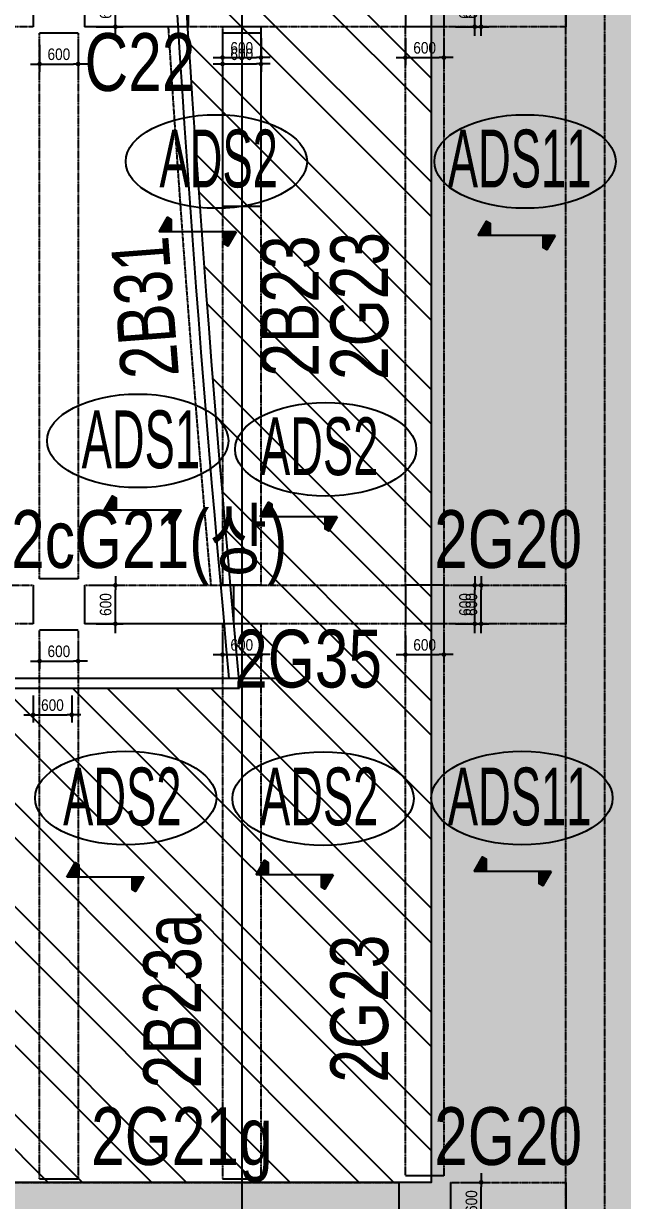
# Model space of a CAD drawing. Header units: millimetres. Extents: x -91198 to 200029, y -144 to 153500.
# Drawn here: x 170703 to 180036, y 33923 to 52255 of the extents above; entities that cross this region are included whole.
import ezdxf
from ezdxf.enums import TextEntityAlignment as Align

# ---------------------------------------------------------------- set-up
doc = ezdxf.new("R2010")
doc.units = ezdxf.units.MM
doc.linetypes.add('HID', pattern=[2.3, 1.5, -0.8])
doc.layers.get('Defpoints').update_dxf_attribs({"color": 159})
for name, color, linetype in [('^DECK', 130, 'Continuous'), ('A-CEN', 1, 'Continuous'), ('A-HAT', 251, 'Continuous'), ('BEAM-TEXT', 4, 'Continuous'), ('COLUMN-TEXT', 2, 'Continuous'), ('DECK-PL', 4, 'Continuous'), ('DECK-SLAB', 4, 'Continuous'), ('GIRDER-TEXT', 7, 'Continuous'), ('보(beam)', 4, 'HID'), ('보(girder)', 7, 'HID'), ('슬래브라인', 7, 'Continuous')]:
    doc.layers.add(name, color=color, linetype=linetype)
doc.layers.add('NOPLOT', color=191, linetype='Continuous', plot=False)
doc.styles.add('Gdim', font='', dxfattribs={"width": 0.9})
doc.styles.add('Gtx', font='')
doc.styles.get('Gdim').set_extended_font_data('Dotum')
doc.styles.get('Gtx').set_extended_font_data('Dotum')
doc.dimstyles.new('Gdim200', dxfattribs={"dimscale": 200, "dimtxt": 3, "dimasz": 1.2, "dimexe": 2, "dimexo": 3, "dimgap": 1, "dimtad": 1, "dimdsep": 46, "dimlunit": 6, "dimtxsty": 'Gdim', "dimblk1": '_CIDOT', "dimblk2": '_CIDOT', "dimsah": 1, "dimcen": 2.5, "dimdle": 2, "dimclrd": 1, "dimclre": 1, "dimclrt": 3, "dimazin": 2, "dimtfac": 1, "dimtix": 1, "dimtmove": 2, "dimatfit": 3, "dimldrblk": '_CIDOT', "dimfxl": 2, "dimtolj": 1, "dimtzin": 0, "dimarcsym": 0})
doc.dimstyles.new('Gdim300', dxfattribs={"dimscale": 300, "dimtxt": 3, "dimasz": 6, "dimexe": 1.5, "dimexo": 2, "dimgap": 1, "dimtad": 1, "dimdec": 0, "dimzin": 0, "dimdsep": 46, "dimlunit": 6, "dimtxsty": 'Gtx', "dimblk": 'DOTSMALL', "dimblk1": 'DOTSMALL', "dimblk2": 'DOTSMALL', "dimcen": 1.5, "dimdle": 1.5, "dimclrd": 1, "dimclre": 1, "dimclrt": 256, "dimazin": 0, "dimtfac": 1, "dimtdec": 0, "dimtix": 1, "dimtmove": 2, "dimatfit": 3, "dimldrblk": 'DOTSMALL', "dimfxl": 1, "dimtolj": 1, "dimtzin": 0, "dimlwd": -1, "dimlwe": -1, "dimarcsym": 0})

# ---------------------------------------------------------------- blocks, each defined once
blk = doc.blocks.new('_CIDOT')
at = {"color": 0, "linetype": 'ByBlock'}
blk.add_line((2, 0), (-1, 0), dxfattribs=at)
at = {"color": 0, "linetype": 'ByBlock', "const_width": 0.5}
blk.add_lwpolyline([(-0.25, 0, 1), (0.25, 0, 1)], format="xyb", close=True, dxfattribs=at)
blk = doc.blocks.new('*D1535')
at = {"layer": 'Defpoints', "color": 155, "lineweight": -2, "transparency": 16777216}
for p, q in [((-1725, 700), (-1305, 700)), ((-1425, 172), (-1425, 628)), ((-1725, 100), (-1305, 100))]:
    blk.add_line(p, q, dxfattribs=at)
at = {"layer": 'Defpoints', "color": 0, "transparency": 16777216}
for p in [(-1905, 700), (-1425, 700), (-1905, 100)]:
    blk.add_point(p, dxfattribs=at)
at = {"layer": 'Defpoints', "color": 155, "lineweight": -2, "transparency": 16777216, "xscale": 71.99999999999994, "yscale": 71.99999999999994, "zscale": 71.99999999999994}
for p, rotation in [((-1425, 700), 90), ((-1425, 100), 270)]:
    blk.add_blockref('_CIDOT', p, dxfattribs=dict(at, rotation=rotation))
at = {"layer": 'Defpoints', "color": 3, "transparency": 16777216, "insert": (-1576, 400), "char_height": 180, "attachment_point": 5, "rotation": 90, "style": 'Gdim'}
blk.add_mtext('\\A1;{\\C155;600}', dxfattribs=at)
blk = doc.blocks.new('*D1539')
at = {"layer": 'Defpoints', "color": 155, "lineweight": -2, "transparency": 16777216}
for p, q in [((-1725, 700), (-1305, 700)), ((-1425, 172), (-1425, 628)), ((-1725, 100), (-1305, 100))]:
    blk.add_line(p, q, dxfattribs=at)
at = {"layer": 'Defpoints', "color": 0, "transparency": 16777216}
for p in [(-1905, 700), (-1425, 700), (-1905, 100)]:
    blk.add_point(p, dxfattribs=at)
at = {"layer": 'Defpoints', "color": 155, "lineweight": -2, "transparency": 16777216, "xscale": 71.99999999999994, "yscale": 71.99999999999994, "zscale": 71.99999999999994}
for p, rotation in [((-1425, 700), 90), ((-1425, 100), 270)]:
    blk.add_blockref('_CIDOT', p, dxfattribs=dict(at, rotation=rotation))
at = {"layer": 'Defpoints', "color": 3, "transparency": 16777216, "insert": (-1576, 400), "char_height": 180, "attachment_point": 5, "rotation": 90, "style": 'Gdim'}
blk.add_mtext('\\A1;{\\C155;600}', dxfattribs=at)
blk = doc.blocks.new('*D1565')
at = {"layer": 'Defpoints', "color": 155, "lineweight": -2, "transparency": 16777216}
for p, q in [((-1725, 700), (-1305, 700)), ((-1425, 172), (-1425, 628)), ((-1725, 100), (-1305, 100))]:
    blk.add_line(p, q, dxfattribs=at)
at = {"layer": 'Defpoints', "color": 0, "transparency": 16777216}
for p in [(-1905, 700), (-1425, 700), (-1905, 100)]:
    blk.add_point(p, dxfattribs=at)
at = {"layer": 'Defpoints', "color": 155, "lineweight": -2, "transparency": 16777216, "xscale": 71.99999999999994, "yscale": 71.99999999999994, "zscale": 71.99999999999994}
for p, rotation in [((-1425, 700), 90), ((-1425, 100), 270)]:
    blk.add_blockref('_CIDOT', p, dxfattribs=dict(at, rotation=rotation))
at = {"layer": 'Defpoints', "color": 3, "transparency": 16777216, "insert": (-1576, 400), "char_height": 180, "attachment_point": 5, "rotation": 90, "style": 'Gdim'}
blk.add_mtext('\\A1;{\\C155;600}', dxfattribs=at)
blk = doc.blocks.new('*D1566')
at = {"layer": 'Defpoints', "color": 155, "lineweight": -2, "transparency": 16777216}
for p, q in [((-1725, 700), (-1305, 700)), ((-1725, 700), (-1305, 700)), ((-1425, 172), (-1425, 628)), ((-1425, 172), (-1425, 628)), ((-1725, 100), (-1305, 100)), ((-1725, 100), (-1305, 100))]:
    blk.add_line(p, q, dxfattribs=at)
at = {"layer": 'Defpoints', "color": 0, "transparency": 16777216}
for p in [(-1905, 700), (-1905, 700), (-1425, 700), (-1425, 700), (-1905, 100), (-1905, 100)]:
    blk.add_point(p, dxfattribs=at)
at = {"layer": 'Defpoints', "color": 155, "lineweight": -2, "transparency": 16777216, "xscale": 71.99999999999994, "yscale": 71.99999999999994, "zscale": 71.99999999999994}
for p, rotation in [((-1425, 700), 90), ((-1425, 700), 90), ((-1425, 100), 270), ((-1425, 100), 270)]:
    blk.add_blockref('_CIDOT', p, dxfattribs=dict(at, rotation=rotation))
at = {"layer": 'Defpoints', "color": 3, "transparency": 16777216, "insert": (-1576, 400), "char_height": 180, "attachment_point": 5, "rotation": 90, "style": 'Gdim'}
blk.add_mtext('\\A1;{\\C155;600}', dxfattribs=at)
blk.add_mtext('\\A1;{\\C155;600}', dxfattribs=at)
blk = doc.blocks.new('*D1529')
at = {"layer": 'Defpoints', "color": 155, "lineweight": -2, "transparency": 16777216}
for p, q in [((-1725, 700), (-1305, 700)), ((-1425, 172), (-1425, 628)), ((-1725, 100), (-1305, 100))]:
    blk.add_line(p, q, dxfattribs=at)
at = {"layer": 'Defpoints', "color": 0, "transparency": 16777216}
for p in [(-1905, 700), (-1425, 700), (-1905, 100)]:
    blk.add_point(p, dxfattribs=at)
at = {"layer": 'Defpoints', "color": 155, "lineweight": -2, "transparency": 16777216, "xscale": 71.99999999999994, "yscale": 71.99999999999994, "zscale": 71.99999999999994}
for p, rotation in [((-1425, 700), 90), ((-1425, 100), 270)]:
    blk.add_blockref('_CIDOT', p, dxfattribs=dict(at, rotation=rotation))
at = {"layer": 'Defpoints', "color": 3, "transparency": 16777216, "insert": (-1576, 400), "char_height": 180, "attachment_point": 5, "rotation": 90, "style": 'Gdim'}
blk.add_mtext('\\A1;{\\C155;600}', dxfattribs=at)
blk = doc.blocks.new('*D1582')
at = {"layer": 'Defpoints', "color": 155, "lineweight": -2, "transparency": 16777216}
for p, q in [((-1725, 700), (-1305, 700)), ((-1725, 700), (-1305, 700)), ((-1425, 172), (-1425, 628)), ((-1425, 172), (-1425, 628)), ((-1725, 100), (-1305, 100)), ((-1725, 100), (-1305, 100))]:
    blk.add_line(p, q, dxfattribs=at)
at = {"layer": 'Defpoints', "color": 0, "transparency": 16777216}
for p in [(-1905, 700), (-1905, 700), (-1425, 700), (-1425, 700), (-1905, 100), (-1905, 100)]:
    blk.add_point(p, dxfattribs=at)
at = {"layer": 'Defpoints', "color": 155, "lineweight": -2, "transparency": 16777216, "xscale": 71.99999999999994, "yscale": 71.99999999999994, "zscale": 71.99999999999994}
for p, rotation in [((-1425, 700), 90), ((-1425, 700), 90), ((-1425, 100), 270), ((-1425, 100), 270)]:
    blk.add_blockref('_CIDOT', p, dxfattribs=dict(at, rotation=rotation))
at = {"layer": 'Defpoints', "color": 3, "transparency": 16777216, "insert": (-1576, 400), "char_height": 180, "attachment_point": 5, "rotation": 90, "style": 'Gdim'}
blk.add_mtext('\\A1;{\\C155;600}', dxfattribs=at)
blk.add_mtext('\\A1;{\\C155;600}', dxfattribs=at)
blk = doc.blocks.new('*D1584')
at = {"layer": 'Defpoints', "color": 155, "lineweight": -2, "transparency": 16777216}
for p, q in [((-1725, 700), (-1305, 700)), ((-1725, 700), (-1305, 700)), ((-1425, 172), (-1425, 628)), ((-1425, 172), (-1425, 628)), ((-1725, 100), (-1305, 100)), ((-1725, 100), (-1305, 100))]:
    blk.add_line(p, q, dxfattribs=at)
at = {"layer": 'Defpoints', "color": 0, "transparency": 16777216}
for p in [(-1905, 700), (-1905, 700), (-1425, 700), (-1425, 700), (-1905, 100), (-1905, 100)]:
    blk.add_point(p, dxfattribs=at)
at = {"layer": 'Defpoints', "color": 155, "lineweight": -2, "transparency": 16777216, "xscale": 71.99999999999994, "yscale": 71.99999999999994, "zscale": 71.99999999999994}
for p, rotation in [((-1425, 700), 90), ((-1425, 700), 90), ((-1425, 100), 270), ((-1425, 100), 270)]:
    blk.add_blockref('_CIDOT', p, dxfattribs=dict(at, rotation=rotation))
at = {"layer": 'Defpoints', "color": 3, "transparency": 16777216, "insert": (-1576, 400), "char_height": 180, "attachment_point": 5, "rotation": 90, "style": 'Gdim'}
blk.add_mtext('\\A1;{\\C155;600}', dxfattribs=at)
blk.add_mtext('\\A1;{\\C155;600}', dxfattribs=at)
blk = doc.blocks.new('*D1586')
at = {"layer": 'Defpoints', "color": 155, "lineweight": -2, "transparency": 16777216}
for p, q in [((-1725, 700), (-1305, 700)), ((-1725, 700), (-1305, 700)), ((-1425, 172), (-1425, 628)), ((-1425, 172), (-1425, 628)), ((-1725, 100), (-1305, 100)), ((-1725, 100), (-1305, 100))]:
    blk.add_line(p, q, dxfattribs=at)
at = {"layer": 'Defpoints', "color": 0, "transparency": 16777216}
for p in [(-1905, 700), (-1905, 700), (-1425, 700), (-1425, 700), (-1905, 100), (-1905, 100)]:
    blk.add_point(p, dxfattribs=at)
at = {"layer": 'Defpoints', "color": 155, "lineweight": -2, "transparency": 16777216, "xscale": 71.99999999999994, "yscale": 71.99999999999994, "zscale": 71.99999999999994}
for p, rotation in [((-1425, 700), 90), ((-1425, 700), 90), ((-1425, 100), 270), ((-1425, 100), 270)]:
    blk.add_blockref('_CIDOT', p, dxfattribs=dict(at, rotation=rotation))
at = {"layer": 'Defpoints', "color": 3, "transparency": 16777216, "insert": (-1576, 400), "char_height": 180, "attachment_point": 5, "rotation": 90, "style": 'Gdim'}
blk.add_mtext('\\A1;{\\C155;600}', dxfattribs=at)
blk.add_mtext('\\A1;{\\C155;600}', dxfattribs=at)
blk = doc.blocks.new('*U1384')
at = {"layer": '보(girder)'}
for p, q in [((-1905.451, 700), (57994.549, 700)), ((57994.549, 100), (-1905.451, 100))]:
    blk.add_line(p, q, dxfattribs=at)
blk = doc.blocks.new('*D1588')
at = {"layer": 'Defpoints', "color": 155, "lineweight": -2, "transparency": 16777216}
for p, q in [((-1825, 700), (-1405, 700)), ((-1725, 700), (-1305, 700)), ((-1525, 172), (-1525, 628)), ((-1425, 172), (-1425, 628)), ((-1825, 100), (-1405, 100)), ((-1725, 100), (-1305, 100))]:
    blk.add_line(p, q, dxfattribs=at)
at = {"layer": 'Defpoints', "color": 0, "transparency": 16777216}
for p in [(-2005, 700), (-1905, 700), (-1525, 700), (-1425, 700), (-2005, 100), (-1905, 100)]:
    blk.add_point(p, dxfattribs=at)
at = {"layer": 'Defpoints', "color": 155, "lineweight": -2, "transparency": 16777216, "xscale": 71.99999999999994, "yscale": 71.99999999999994, "zscale": 71.99999999999994}
for p, rotation in [((-1525, 700), 90), ((-1425, 700), 90), ((-1525, 100), 270), ((-1425, 100), 270)]:
    blk.add_blockref('_CIDOT', p, dxfattribs=dict(at, rotation=rotation))
at = {"layer": 'Defpoints', "color": 3, "transparency": 16777216, "char_height": 180, "attachment_point": 5, "rotation": 90, "style": 'Gdim'}
for insert in [(-1676, 400), (-1576, 400)]:
    blk.add_mtext('\\A1;{\\C155;600}', dxfattribs=dict(at, insert=insert))
blk = doc.blocks.new('*D1591')
at = {"layer": 'Defpoints', "color": 155, "lineweight": -2, "transparency": 16777216}
for p, q in [((-1825, 700), (-1405, 700)), ((-1525, 172), (-1525, 628)), ((-1825, 100), (-1405, 100))]:
    blk.add_line(p, q, dxfattribs=at)
at = {"layer": 'Defpoints', "color": 0, "transparency": 16777216}
for p in [(-2005, 700), (-1525, 700), (-2005, 100)]:
    blk.add_point(p, dxfattribs=at)
at = {"layer": 'Defpoints', "color": 155, "lineweight": -2, "transparency": 16777216, "xscale": 71.99999999999994, "yscale": 71.99999999999994, "zscale": 71.99999999999994}
for p, rotation in [((-1525, 700), 90), ((-1525, 100), 270)]:
    blk.add_blockref('_CIDOT', p, dxfattribs=dict(at, rotation=rotation))
at = {"layer": 'Defpoints', "color": 3, "transparency": 16777216, "insert": (-1676, 400), "char_height": 180, "attachment_point": 5, "rotation": 90, "style": 'Gdim'}
blk.add_mtext('\\A1;{\\C155;600}', dxfattribs=at)
blk = doc.blocks.new('*D1397')
at = {"layer": 'Defpoints', "color": 155, "lineweight": -2, "transparency": 16777216}
for p, q in [((-888, 600), (-468, 600)), ((-788, 600), (-368, 600)), ((-588, 72), (-588, 528)), ((-488, 72), (-488, 528)), ((-888, 0), (-468, 0)), ((-788, 0), (-368, 0))]:
    blk.add_line(p, q, dxfattribs=at)
at = {"layer": 'Defpoints', "color": 0, "transparency": 16777216}
for p in [(-1068, 600), (-968, 600), (-588, 600), (-488, 600), (-1068, 0), (-968, 0)]:
    blk.add_point(p, dxfattribs=at)
at = {"layer": 'Defpoints', "color": 155, "lineweight": -2, "transparency": 16777216, "xscale": 71.99999999999994, "yscale": 71.99999999999994, "zscale": 71.99999999999994}
for p, rotation in [((-588, 600), 90), ((-488, 600), 90), ((-588, 0), 270), ((-488, 0), 270)]:
    blk.add_blockref('_CIDOT', p, dxfattribs=dict(at, rotation=rotation))
at = {"layer": 'Defpoints', "color": 3, "transparency": 16777216, "char_height": 180, "attachment_point": 5, "rotation": 90, "style": 'Gdim'}
for insert in [(-738, 300), (-638, 300)]:
    blk.add_mtext('\\A1;{\\C155;600}', dxfattribs=dict(at, insert=insert))
blk = doc.blocks.new('*D1594')
at = {"layer": 'Defpoints', "color": 155, "lineweight": -2, "transparency": 16777216}
for p, q in [((-888, 600), (-468, 600)), ((-888, 600), (-468, 600)), ((-588, 72), (-588, 528)), ((-588, 72), (-588, 528)), ((-888, 0), (-468, 0)), ((-888, 0), (-468, 0))]:
    blk.add_line(p, q, dxfattribs=at)
at = {"layer": 'Defpoints', "color": 0, "transparency": 16777216}
for p in [(-1068, 600), (-1068, 600), (-588, 600), (-588, 600), (-1068, 0), (-1068, 0)]:
    blk.add_point(p, dxfattribs=at)
at = {"layer": 'Defpoints', "color": 155, "lineweight": -2, "transparency": 16777216, "xscale": 71.99999999999994, "yscale": 71.99999999999994, "zscale": 71.99999999999994}
for p, rotation in [((-588, 600), 90), ((-588, 600), 90), ((-588, 0), 270), ((-588, 0), 270)]:
    blk.add_blockref('_CIDOT', p, dxfattribs=dict(at, rotation=rotation))
at = {"layer": 'Defpoints', "color": 3, "transparency": 16777216, "insert": (-738, 300), "char_height": 180, "attachment_point": 5, "rotation": 90, "style": 'Gdim'}
blk.add_mtext('\\A1;{\\C155;600}', dxfattribs=at)
blk.add_mtext('\\A1;{\\C155;600}', dxfattribs=at)
blk = doc.blocks.new('*D1602')
at = {"layer": 'Defpoints', "color": 155, "lineweight": -2, "transparency": 16777216}
for p, q in [((-1725, 700), (-1305, 700)), ((-1425, 172), (-1425, 628)), ((-888, 600), (-468, 600)), ((-588, 72), (-588, 528)), ((-1725, 100), (-1305, 100)), ((-888, 0), (-468, 0))]:
    blk.add_line(p, q, dxfattribs=at)
at = {"layer": 'Defpoints', "color": 0, "transparency": 16777216}
for p in [(-1905, 700), (-1425, 700), (-1068, 600), (-588, 600), (-1905, 100), (-1068, 0)]:
    blk.add_point(p, dxfattribs=at)
at = {"layer": 'Defpoints', "color": 155, "lineweight": -2, "transparency": 16777216, "xscale": 71.99999999999994, "yscale": 71.99999999999994, "zscale": 71.99999999999994}
for p, rotation in [((-1425, 700), 90), ((-588, 600), 90), ((-1425, 100), 270), ((-588, 0), 270)]:
    blk.add_blockref('_CIDOT', p, dxfattribs=dict(at, rotation=rotation))
at = {"layer": 'Defpoints', "color": 3, "transparency": 16777216, "char_height": 180, "attachment_point": 5, "rotation": 90, "style": 'Gdim'}
for insert in [(-1576, 400), (-738, 300)]:
    blk.add_mtext('\\A1;{\\C155;600}', dxfattribs=dict(at, insert=insert))
blk = doc.blocks.new('*D1605')
at = {"layer": 'Defpoints', "color": 155, "lineweight": -2, "transparency": 16777216}
for p, q in [((-888, 600), (-468, 600)), ((-588, 72), (-588, 528)), ((-888, 0), (-468, 0))]:
    blk.add_line(p, q, dxfattribs=at)
at = {"layer": 'Defpoints', "color": 0, "transparency": 16777216}
for p in [(-1068, 600), (-588, 600), (-1068, 0)]:
    blk.add_point(p, dxfattribs=at)
at = {"layer": 'Defpoints', "color": 155, "lineweight": -2, "transparency": 16777216, "xscale": 71.99999999999994, "yscale": 71.99999999999994, "zscale": 71.99999999999994}
for p, rotation in [((-588, 600), 90), ((-588, 0), 270)]:
    blk.add_blockref('_CIDOT', p, dxfattribs=dict(at, rotation=rotation))
at = {"layer": 'Defpoints', "color": 3, "transparency": 16777216, "insert": (-738, 300), "char_height": 180, "attachment_point": 5, "rotation": 90, "style": 'Gdim'}
blk.add_mtext('\\A1;{\\C155;600}', dxfattribs=at)
blk = doc.blocks.new('A$C58C40D4B')
at = {"layer": 'DECK-PL'}
for points in [[(600, 2), (471, 228), (415, 196), (415, 2)], [(-600, 2), (-471, -223), (-415, -192), (-415, 2)]]:
    blk.add_hatch(color=256, dxfattribs=at).paths.add_polyline_path(points)
blk.add_line((-600, 2), (600, 2), dxfattribs=at)
for points in [[(600, 2), (471, 228), (415, 196), (415, 2), (415, 2), (471, 2), (600, 2)], [(-600, 2), (-471, -223), (-415, -192), (-415, 2), (-415, 2), (-471, 2), (-600, 2)]]:
    blk.add_lwpolyline(points, dxfattribs=at)
blk = doc.blocks.new('*D1614')
at = {"layer": 'Defpoints', "color": 155, "lineweight": -2, "transparency": 16777216}
for p, q in [((172034, 107177), (172034, 107249)), ((171734, 107105), (172154, 107105)), ((172034, 106705), (172034, 107105)), ((171734, 106705), (172154, 106705)), ((172034, 106633), (172034, 106561)), ((-1725, 750), (-1305, 750)), ((-1425, 122), (-1425, 678)), ((-1725, 50), (-1305, 50))]:
    blk.add_line(p, q, dxfattribs=at)
at = {"layer": 'Defpoints', "color": 0, "transparency": 16777216}
for p in [(171554, 107105), (172034, 107105), (171554, 106705), (-1905, 750), (-1425, 750), (-1905, 50)]:
    blk.add_point(p, dxfattribs=at)
at = {"layer": 'Defpoints', "color": 155, "lineweight": -2, "transparency": 16777216, "xscale": 71.99999999999994, "yscale": 71.99999999999994, "zscale": 71.99999999999994}
for p, rotation in [((172034, 107105), 270), ((172034, 106705), 90), ((-1425, 750), 90), ((-1425, 50), 270)]:
    blk.add_blockref('_CIDOT', p, dxfattribs=dict(at, rotation=rotation))
at = {"layer": 'Defpoints', "color": 3, "transparency": 16777216, "char_height": 180, "attachment_point": 5, "rotation": 90, "style": 'Gdim'}
for s, insert in [('\\A1;{\\C155;400}', (171883, 106905)), ('\\A1;{\\C155;700}', (-1576, 400))]:
    blk.add_mtext(s, dxfattribs=dict(at, insert=insert))
blk = doc.blocks.new('*D1616')
at = {"layer": 'Defpoints', "color": 155, "lineweight": -2, "transparency": 16777216}
for p, q in [((171834, 104105), (172254, 104105)), ((172134, 103577), (172134, 104033)), ((171834, 103505), (172254, 103505)), ((-1725, 700), (-1305, 700)), ((-1425, 172), (-1425, 628)), ((-1725, 100), (-1305, 100))]:
    blk.add_line(p, q, dxfattribs=at)
at = {"layer": 'Defpoints', "color": 0, "transparency": 16777216}
for p in [(171654, 104105), (172134, 104105), (171654, 103505), (-1905, 700), (-1425, 700), (-1905, 100)]:
    blk.add_point(p, dxfattribs=at)
at = {"layer": 'Defpoints', "color": 155, "lineweight": -2, "transparency": 16777216, "xscale": 71.99999999999994, "yscale": 71.99999999999994, "zscale": 71.99999999999994}
for p, rotation in [((172134, 104105), 90), ((172134, 103505), 270), ((-1425, 700), 90), ((-1425, 100), 270)]:
    blk.add_blockref('_CIDOT', p, dxfattribs=dict(at, rotation=rotation))
at = {"layer": 'Defpoints', "color": 3, "transparency": 16777216, "char_height": 180, "attachment_point": 5, "rotation": 90, "style": 'Gdim'}
for insert in [(171983, 103805), (-1576, 400)]:
    blk.add_mtext('\\A1;{\\C155;600}', dxfattribs=dict(at, insert=insert))
blk = doc.blocks.new('_DotSmall')
at = {"color": 0, "linetype": 'ByBlock', "const_width": 0.5}
blk.add_lwpolyline([(-0.0625, 0, 1), (0.0625, 0, 1)], format="xyb", close=True, dxfattribs=at)
blk = doc.blocks.new('*D1624')
at = {"layer": 'Defpoints', "color": 155, "lineweight": -2, "transparency": 16777216}
for p, q in [((-388, 572), (-388, 644)), ((-688, 500), (-268, 500)), ((-388, 100), (-388, 500)), ((-688, 100), (-268, 100)), ((-388, 28), (-388, -44))]:
    blk.add_line(p, q, dxfattribs=at)
at = {"layer": 'Defpoints', "color": 0, "linetype": 'ByBlock', "transparency": 16777216}
for p in [(198975, 66455, 0), (198975, 66255), (199804, 66255)]:
    blk.add_point(p, dxfattribs=at)
at = {"layer": 'Defpoints', "color": 0, "transparency": 16777216}
for p in [(-868, 500), (-388, 500), (-868, 100)]:
    blk.add_point(p, dxfattribs=at)
at = {"layer": 'NOPLOT', "color": 1, "linetype": 'ByBlock', "transparency": 16777216}
for p, q in [((199804, 66455), (199804, 67175)), ((199215, 66455), (199984, 66455)), ((199804, 66455), (199804, 66255)), ((199215, 66255), (199984, 66255)), ((199804, 66255), (199804, 65535))]:
    blk.add_line(p, q, dxfattribs=at)
at = {"layer": 'Defpoints', "color": 155, "lineweight": -2, "transparency": 16777216, "xscale": 71.99999999999994, "yscale": 71.99999999999994, "zscale": 71.99999999999994}
for p, rotation in [((-388, 500), 270), ((-388, 100), 90)]:
    blk.add_blockref('_CIDOT', p, dxfattribs=dict(at, rotation=rotation))
at = {"layer": 'NOPLOT', "color": 1, "linetype": 'ByBlock', "transparency": 16777216, "xscale": 720, "yscale": 720, "zscale": 720}
for p, rotation in [((199804, 66455), 270), ((199804, 66255), 90)]:
    blk.add_blockref('_DotSmall', p, dxfattribs=dict(at, rotation=rotation))
at = {"layer": 'Defpoints', "color": 3, "transparency": 16777216, "insert": (-538, 300), "char_height": 180, "attachment_point": 5, "rotation": 90, "style": 'Gdim'}
blk.add_mtext('\\A1;{\\C155;400}', dxfattribs=at)
at = {"layer": 'NOPLOT', "linetype": 'ByBlock', "lineweight": -2, "transparency": 16777216, "insert": (199504, 66355), "char_height": 360, "attachment_point": 5, "rotation": 90, "style": 'Gtx'}
blk.add_mtext('\\A1;200', dxfattribs=at)
blk = doc.blocks.new('*U1282')
at = {"layer": 'Defpoints'}
for p, q in [((-1905.451, 700), (-1905.451, 100)), ((6594.549, 700), (6594.549, 100))]:
    blk.add_line(p, q, dxfattribs=at)
at = {"layer": '보(girder)'}
for p, q in [((-1905.451, 700), (6594.549, 700)), ((6594.549, 100), (-1905.451, 100))]:
    blk.add_line(p, q, dxfattribs=at)
at = {"layer": 'Defpoints'}
dim = blk.add_linear_dim(base=(-1425.451, 700), p1=(-1905.451, 100), p2=(-1905.451, 700), angle=90, text='{\\C155;<>}', dimstyle='Gdim200', override={"dimscale": 60, "dimzin": 8, "dimclrd": 155, "dimclre": 155}, dxfattribs=at)
dim.commit()
dim.dimension.update_dxf_attribs({"geometry": '*D1535', "text_midpoint": (-1575.573, 400)})
blk = doc.blocks.new('*U1288')
at = {"layer": 'Defpoints'}
for p, q in [((-1905.451, 700), (-1905.451, 100)), ((1194.549, 700), (1194.549, 100))]:
    blk.add_line(p, q, dxfattribs=at)
at = {"layer": '보(girder)'}
for p, q in [((-1905.451, 700), (1194.549, 700)), ((1194.549, 100), (-1905.451, 100))]:
    blk.add_line(p, q, dxfattribs=at)
at = {"layer": 'Defpoints'}
dim = blk.add_linear_dim(base=(-1425.451, 700), p1=(-1905.451, 100), p2=(-1905.451, 700), angle=90, text='{\\C155;<>}', dimstyle='Gdim200', override={"dimscale": 60, "dimzin": 8, "dimclrd": 155, "dimclre": 155}, dxfattribs=at)
dim.commit()
dim.dimension.update_dxf_attribs({"geometry": '*D1539', "text_midpoint": (-1575.573, 400)})
blk = doc.blocks.new('*U1340')
at = {"layer": 'Defpoints'}
for p, q in [((-1905.451, 700), (-1905.451, 100)), ((414.055, 700), (414.055, 100))]:
    blk.add_line(p, q, dxfattribs=at)
at = {"layer": '보(girder)'}
for p, q in [((-1905.451, 700), (414.055, 700)), ((414.055, 100), (-1905.451, 100))]:
    blk.add_line(p, q, dxfattribs=at)
at = {"layer": 'Defpoints'}
dim = blk.add_linear_dim(base=(-1425.451, 700), p1=(-1905.451, 100), p2=(-1905.451, 700), angle=90, text='{\\C155;<>}', dimstyle='Gdim200', override={"dimscale": 60, "dimzin": 8, "dimclrd": 155, "dimclre": 155}, dxfattribs=at)
dim.commit()
dim.dimension.update_dxf_attribs({"geometry": '*D1565', "text_midpoint": (-1575.573, 400)})
blk = doc.blocks.new('*U1342')
at = {"layer": 'Defpoints'}
for p, q in [((-1905.451, 700), (-1905.451, 100)), ((-289.272, 700), (-289.272, 100))]:
    blk.add_line(p, q, dxfattribs=at)
at = {"layer": '보(girder)'}
for p, q in [((-1905.451, 700), (-289.272, 700)), ((-289.272, 100), (-1905.451, 100))]:
    blk.add_line(p, q, dxfattribs=at)
at = {"layer": 'Defpoints'}
dim = blk.add_linear_dim(base=(-1425.451, 700), p1=(-1905.451, 100), p2=(-1905.451, 700), angle=90, text='{\\C155;<>}', dimstyle='Gdim200', override={"dimscale": 60, "dimzin": 8, "dimclrd": 155, "dimclre": 155}, dxfattribs=at)
dim.commit()
dim.dimension.update_dxf_attribs({"geometry": '*D1566', "text_midpoint": (-1575.573, 400)})
blk = doc.blocks.new('*U1268')
at = {"layer": 'Defpoints'}
for p, q in [((-1905.451, 700), (-1905.451, 100)), ((6694.549, 700), (6694.549, 100))]:
    blk.add_line(p, q, dxfattribs=at)
at = {"layer": '보(girder)'}
for p, q in [((-1905.451, 700), (6694.549, 700)), ((6694.549, 100), (-1905.451, 100))]:
    blk.add_line(p, q, dxfattribs=at)
at = {"layer": 'Defpoints'}
dim = blk.add_linear_dim(base=(-1425.451, 700), p1=(-1905.451, 100), p2=(-1905.451, 700), angle=90, text='{\\C155;<>}', dimstyle='Gdim200', override={"dimscale": 60, "dimzin": 8, "dimclrd": 155, "dimclre": 155}, dxfattribs=at)
dim.commit()
dim.dimension.update_dxf_attribs({"geometry": '*D1529', "text_midpoint": (-1575.573, 400)})
blk = doc.blocks.new('*U1374')
at = {"layer": 'Defpoints'}
for p, q in [((-1905.451, 700), (-1905.451, 100)), ((6794.549, 700), (6794.549, 100))]:
    blk.add_line(p, q, dxfattribs=at)
at = {"layer": '보(girder)'}
for p, q in [((-1905.451, 700), (6794.549, 700)), ((6794.549, 100), (-1905.451, 100))]:
    blk.add_line(p, q, dxfattribs=at)
at = {"layer": 'Defpoints'}
dim = blk.add_linear_dim(base=(-1425.451, 700), p1=(-1905.451, 100), p2=(-1905.451, 700), angle=90, text='{\\C155;<>}', dimstyle='Gdim200', override={"dimscale": 60, "dimzin": 8, "dimclrd": 155, "dimclre": 155}, dxfattribs=at)
dim.commit()
dim.dimension.update_dxf_attribs({"geometry": '*D1582', "text_midpoint": (-1575.573, 400)})
blk = doc.blocks.new('*U1378')
at = {"layer": 'Defpoints'}
for p, q in [((-1905.451, 700), (-1905.451, 100)), ((-105.451, 700), (-105.451, 100))]:
    blk.add_line(p, q, dxfattribs=at)
at = {"layer": '보(girder)'}
for p, q in [((-1905.451, 700), (-105.451, 700)), ((-105.451, 100), (-1905.451, 100))]:
    blk.add_line(p, q, dxfattribs=at)
at = {"layer": 'Defpoints'}
dim = blk.add_linear_dim(base=(-1425.451, 700), p1=(-1905.451, 100), p2=(-1905.451, 700), angle=90, text='{\\C155;<>}', dimstyle='Gdim200', override={"dimscale": 60, "dimzin": 8, "dimclrd": 155, "dimclre": 155}, dxfattribs=at)
dim.commit()
dim.dimension.update_dxf_attribs({"geometry": '*D1584', "text_midpoint": (-1575.573, 400)})
blk = doc.blocks.new('*U1382')
at = {"layer": 'Defpoints'}
for p, q in [((-1905.451, 700), (-1905.451, 100)), ((6894.549, 700), (6894.549, 100))]:
    blk.add_line(p, q, dxfattribs=at)
at = {"layer": '보(girder)'}
for p, q in [((-1905.451, 700), (6894.549, 700)), ((6894.549, 100), (-1905.451, 100))]:
    blk.add_line(p, q, dxfattribs=at)
at = {"layer": 'Defpoints'}
dim = blk.add_linear_dim(base=(-1425.451, 700), p1=(-1905.451, 100), p2=(-1905.451, 700), angle=90, text='{\\C155;<>}', dimstyle='Gdim200', override={"dimscale": 60, "dimzin": 8, "dimclrd": 155, "dimclre": 155}, dxfattribs=at)
dim.commit()
dim.dimension.update_dxf_attribs({"geometry": '*D1586', "text_midpoint": (-1575.573, 400)})
blk = doc.blocks.new('*U1386')
at = {"layer": 'Defpoints'}
for p, q in [((-2005.451, 700), (-2005.451, 100)), ((-105.451, 700), (-105.451, 100))]:
    blk.add_line(p, q, dxfattribs=at)
at = {"layer": '보(girder)'}
for p, q in [((-2005.451, 700), (-105.451, 700)), ((-105.451, 100), (-2005.451, 100))]:
    blk.add_line(p, q, dxfattribs=at)
at = {"layer": 'Defpoints'}
dim = blk.add_linear_dim(base=(-1525.451, 700), p1=(-2005.451, 100), p2=(-2005.451, 700), angle=90, text='{\\C155;<>}', dimstyle='Gdim200', override={"dimscale": 60, "dimzin": 8, "dimclrd": 155, "dimclre": 155}, dxfattribs=at)
dim.commit()
dim.dimension.update_dxf_attribs({"geometry": '*D1588', "text_midpoint": (-1675.573, 400)})
blk = doc.blocks.new('*U1388')
at = {"layer": 'Defpoints'}
for p, q in [((-2005.451, 700), (-2005.451, 100)), ((2994.549, 700), (2994.549, 100))]:
    blk.add_line(p, q, dxfattribs=at)
at = {"layer": '보(girder)'}
for p, q in [((-2005.451, 700), (2994.549, 700)), ((2994.549, 100), (-2005.451, 100))]:
    blk.add_line(p, q, dxfattribs=at)
at = {"layer": 'Defpoints'}
dim = blk.add_linear_dim(base=(-1525.451, 700), p1=(-2005.451, 100), p2=(-2005.451, 700), angle=90, text='{\\C155;<>}', dimstyle='Gdim200', override={"dimscale": 60, "dimzin": 8, "dimclrd": 155, "dimclre": 155}, dxfattribs=at)
dim.commit()
dim.dimension.update_dxf_attribs({"geometry": '*D1591', "text_midpoint": (-1675.573, 400)})
blk = doc.blocks.new('*U1398')
at = {"layer": 'Defpoints'}
for p, q in [((-1067.879, 600), (-1067.879, 0)), ((-967.879, 600), (-967.879, 0)), ((1732.121, 600), (1732.121, 0)), ((7632.121, 600), (7632.121, 0))]:
    blk.add_line(p, q, dxfattribs=at)
at = {"layer": '보(beam)'}
for p, q in [((7632.121, 600), (-1067.879, 600)), ((1732.121, 600), (-967.879, 600)), ((-1067.879, 0), (7632.121, 0)), ((-967.879, 0), (1732.121, 0))]:
    blk.add_line(p, q, dxfattribs=at)
at = {"layer": 'Defpoints'}
for base, p1, p2, picture, middle in [((-487.879, 600), (-967.879, 0), (-967.879, 600), '*D1397', (-638.001, 300)), ((-587.879, 600), (-1067.879, 0), (-1067.879, 600), '*D1594', (-738.001, 300))]:
    dim = blk.add_linear_dim(base=base, p1=p1, p2=p2, angle=90, text='{\\C155;<>}', dimstyle='Gdim200', override={"dimscale": 60, "dimzin": 8, "dimclrd": 155, "dimclre": 155}, dxfattribs=at)
    dim.commit()
    dim.dimension.update_dxf_attribs({"geometry": picture, "text_midpoint": middle})
blk = doc.blocks.new('*U1411')
at = {"layer": 'Defpoints'}
for p, q in [((-1905.451, 700), (-1905.451, 100)), ((6644.549, 700), (6644.549, 100))]:
    blk.add_line(p, q, dxfattribs=at)
at = {"layer": '보(girder)'}
for p, q in [((-1905.451, 700), (6644.549, 700)), ((6644.549, 100), (-1905.451, 100))]:
    blk.add_line(p, q, dxfattribs=at)
at = {"layer": 'Defpoints'}
dim = blk.add_linear_dim(base=(-1425.451, 700), p1=(-1905.451, 100), p2=(-1905.451, 700), angle=90, text='{\\C155;<>}', dimstyle='Gdim200', override={"dimscale": 60, "dimzin": 8, "dimclrd": 155, "dimclre": 155}, dxfattribs=at)
dim.commit()
dim.dimension.update_dxf_attribs({"geometry": '*D1602', "text_midpoint": (-1575.573, 400)})
blk = doc.blocks.new('*U1417')
at = {"layer": 'Defpoints'}
for p, q in [((-1067.879, 600), (-1067.879, 0)), ((7582.121, 600), (7582.121, 0))]:
    blk.add_line(p, q, dxfattribs=at)
at = {"layer": '보(beam)'}
for p, q in [((7582.121, 600), (-1067.879, 600)), ((-1067.879, 0), (7582.121, 0))]:
    blk.add_line(p, q, dxfattribs=at)
at = {"layer": 'Defpoints'}
dim = blk.add_linear_dim(base=(-587.879, 600), p1=(-1067.879, 0), p2=(-1067.879, 600), angle=90, text='{\\C155;<>}', dimstyle='Gdim200', override={"dimscale": 60, "dimzin": 8, "dimclrd": 155, "dimclre": 155}, dxfattribs=at)
dim.commit()
dim.dimension.update_dxf_attribs({"geometry": '*D1605', "text_midpoint": (-738.001, 300)})

msp = doc.modelspace()

# ---------------------------------------------------------------- hatches: boundary and pattern name
at = {"layer": 'A-HAT'}
h = msp.add_hatch(dxfattribs=at)
h.set_pattern_fill('ANSI32', color=256, scale=120, angle=90)
edge = h.paths.add_edge_path()
edge.add_line((177053.571, 90180.017), (172918.547, 90180.017))
edge.add_arc((519056.689, 74279.733), 346503.15, 177.36989642, 185.36111736)
edge.add_line((174069.283, 41905.018), (144403.571, 41905.018))
edge.add_line((144403.571, 41905.018), (144403.571, 34205.018))
edge.add_line((144403.571, 34205.018), (177053.571, 34205.017))
edge.add_line((177053.571, 34205.017), (177053.571, 90180.017))
h = msp.add_hatch(dxfattribs=at)
h.set_pattern_fill('HEX', color=256, scale=120, angle=90)
h.paths.add_polyline_path([(144603.571, 34205.018), (144603.571, 28805.016), (181253.571, 28805.016), (181253.571, 90180.017), (177053.571, 90180.017), (177053.571, 34205.018)])

# ---------------------------------------------------------------- linework, layer by layer
at = {"layer": '^DECK', "color": 0}
for centre in [(173708.037, 50105.969), (178517.721, 50106.053), (172482.556, 45755.131), (175411.284, 45623.57), (172295.617, 40190.895), (175371.247, 40181.924), (178469.746, 40190.956)]:
    msp.add_ellipse(centre, major_axis=(1412.381, 0), ratio=0.51617646, dxfattribs=at)
at = {"layer": 'A-CEN'}
msp.add_line((174103.571, 90707.569), (174103.571, 24700), dxfattribs=at)
at = {"layer": '보(beam)'}
msp.add_arc((519068.565, 74280.016), 346815, 183.64938039, 185.09089807, dxfattribs=at)
at = {"layer": '슬래브라인'}
msp.add_line((174666.33, 42055.018, 0), (144403.571, 42055.018, 0), dxfattribs=at)
for points in [[(177053.571, 90180.017), (177053.571, 34205.018), (144403.571, 34205.018), (144403.571, 28605.016), (181453.571, 28605.016), (181453.571, 90380.017), (177053.571, 90380.017)], [(144403.571, 34205.018), (144403.571, 41905.018), (174069.283, 41905.018)]]:
    msp.add_lwpolyline(points, dxfattribs=at)
for radius, start, end in [(346665, 174.55003725, 185.33375416), (346515, 174.54767092, 185.3609805)]:
    msp.add_arc((519068.565, 74280.016), radius, start, end, dxfattribs=at)

# ---------------------------------------------------------------- block references
at = {"layer": 'DECK-PL', "xscale": -1}
for p in [(173416.695, 49008.971), (178386.982, 48951.014), (172560.221, 44671.708), (174988.883, 44570.262), (178324.749, 39047.216), (171979.054, 38957.21), (174929.164, 38993.181)]:
    msp.add_blockref('A$C58C40D4B', p, dxfattribs=at)
at = {"layer": '보(beam)', "rotation": 270}
for name, p in [('*U1398', (173803.571, 51137.139)), ('*U1417', (173803.571, 41837.139))]:
    msp.add_blockref(name, p, dxfattribs=at)
at = {"layer": '보(girder)', "rotation": 270}
for name, p in [('*U1384', (179053.571, 87599.567)), ('*U1282', (170853.571, 50199.567)), ('*U1374', (176553.571, 50299.567)), ('*U1268', (176553.571, 40999.567)), ('*U1411', (170853.571, 40899.567))]:
    msp.add_blockref(name, p, dxfattribs=at)
at = {"layer": '보(girder)'}
for name, p in [('*U1288', (169659.022, 52105.018)), ('*U1342', (173559.022, 52105.018)), ('*U1388', (173659.022, 52105.018)), ('*U1386', (179259.022, 52105.018)), ('*U1288', (169659.022, 42805.018)), ('*U1340', (173559.022, 42805.018)), ('*U1388', (173659.022, 42805.018)), ('*U1386', (179259.022, 42805.018)), ('*U1382', (169659.022, 33505.018)), ('*U1378', (179259.022, 33505.018))]:
    msp.add_blockref(name, p, dxfattribs=at)

# ---------------------------------------------------------------- texts
at = {"layer": 'BEAM-TEXT', "style": 'Gtx', "width": 0.8}
for s, rotation, p in [('2B31', 94.4031476, (173309.935, 47885.145, 0)), ('2B23a', 90, (173739.258, 37029.765))]:
    msp.add_text(s, height=900, rotation=rotation, dxfattribs=at).set_placement(p, align=Align.BOTTOM_CENTER)
msp.add_text('2B23', height=900, rotation=90, dxfattribs=at).set_placement((174403.571, 47855.018), align=Align.TOP_CENTER)
at = {"layer": 'COLUMN-TEXT', "color": 3, "style": 'Gtx', "width": 0.8}
msp.add_text('C22', height=900, dxfattribs=at).set_placement((171653.571, 52105.018), align=Align.TOP_LEFT)
at = {"layer": 'DECK-SLAB', "style": 'Gtx', "width": 0.6}
for s, p in [('ADS2', (172820.684, 49702.804, 0)), ('ADS11', (177314.095, 49702.804, 0)), ('ADS1', (171608.177, 45328.354, 0)), ('ADS2', (174387.807, 45220.404, 0)), ('ADS2', (171319.436, 39765.477, 0)), ('ADS2', (174387.807, 39765.477, 0)), ('ADS11', (177314.095, 39765.477, 0))]:
    msp.add_text(s, height=900, dxfattribs=at).set_placement(p)
at = {"layer": 'GIRDER-TEXT', "style": 'Gtx', "width": 0.8}
for p in [(176653.571, 47855.018), (176653.571, 36910.513)]:
    msp.add_text('2G23', height=900, rotation=90, dxfattribs=at).set_placement(p, align=Align.BOTTOM_CENTER)
for s, p in [('2cG21(상)', (172662.73, 43505.018)), ('2G20', (178253.571, 43505.018)), ('2G20', (178253.571, 34205.018))]:
    msp.add_text(s, height=900, dxfattribs=at).set_placement(p, align=Align.BOTTOM_CENTER)
msp.add_text('2G35', height=900, dxfattribs=at).set_placement((175136.851, 42812.718), align=Align.TOP_CENTER)
at = {"layer": 'GIRDER-TEXT', "color": 1, "style": 'Gtx', "width": 0.8}
msp.add_text('2G21g', height=900, dxfattribs=at).set_placement((173170.206, 34205.018), align=Align.BOTTOM_CENTER)

# ---------------------------------------------------------------- dimensions: what is measured, and where the dimension line sits
at = {"layer": 'Defpoints'}
for base, p1, p2, picture, middle in [((172033.571, 107105.018), (171553.571, 106705.018), (171553.571, 107105.018), '*D1614', (171883.449, 106905.018)), ((172133.571, 104105.018), (171653.571, 103505.018), (171653.571, 104105.018), '*D1616', (171983.449, 103805.018))]:
    dim = msp.add_linear_dim(base=base, p1=p1, p2=p2, angle=90, text='{\\C155;<>}', dimstyle='Gdim200', override={"dimscale": 60, "dimzin": 8, "dimclrd": 155, "dimclre": 155}, dxfattribs=at)
    dim.commit()
    dim.dimension.update_dxf_attribs({"geometry": picture, "text_midpoint": middle})
at = {"layer": 'NOPLOT', "linetype": 'ByBlock', "lineweight": -2}
dim = msp.add_linear_dim(base=(199804.088, 66255.257), p1=(198974.564, 66455.257, 0), p2=(198974.564, 66255.257), angle=90, dimstyle='Gdim300', override={"dimscale": 120}, dxfattribs=at)
dim.commit()
dim.dimension.update_dxf_attribs({"geometry": '*D1624', "text_midpoint": (199503.843, 66355.257)})

doc.saveas('drawing.dxf')
